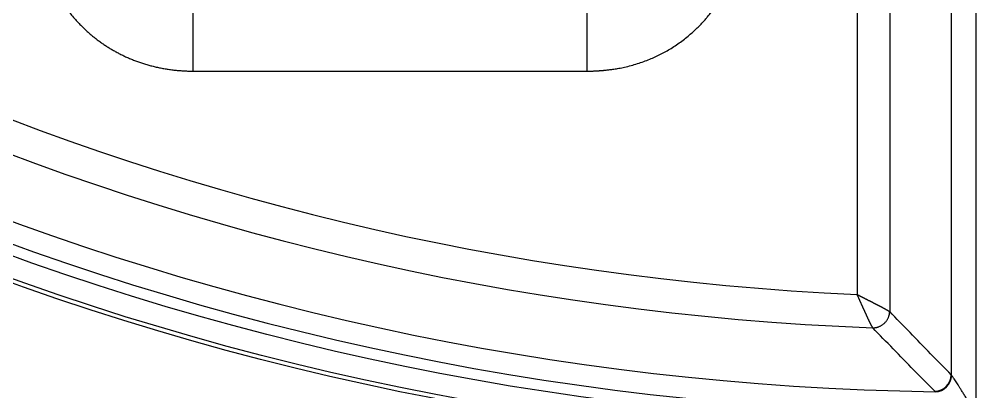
# Model space of a CAD drawing. Header units: millimetres. Extents: x -1286 to 291, y 5350 to 5880.
# Drawn here: x -1082.28 to -1053.13, y 5603.08 to 5614.37 of the extents above; entities that cross this region are included whole.
import ezdxf

# ---------------------------------------------------------------- set-up
doc = ezdxf.new("R2010")
doc.units = ezdxf.units.MM
doc.layers.add('粗实线层', color=7, linetype='Continuous', lineweight=35)

msp = doc.modelspace()

# ---------------------------------------------------------------- linework, layer by layer
at = {"layer": '粗实线层', "lineweight": 25}
for p, q in [((-1053.992, 5683.833), (-1053.992, 5603.594)), ((-1053.25, 5683.833), (-1053.25, 5602.431)), ((-1056.852, 5681.962), (-1056.852, 5606.033)), ((-1055.862, 5681.962), (-1055.862, 5605.517)), ((-1076.996, 5612.801), (-1065.039, 5612.801))]:
    msp.add_line(p, q, dxfattribs=at)
for radius in [87.342, 87.216, 86.564]:
    msp.add_circle((-1053.128, 5688.655), radius, dxfattribs=at)
for centre, radius, start, end in [((-1053.128, 5688.655), 86.224, 180.08059, 269.91941), ((-1053.128, 5688.655), 85.581, 180.90297, 269.09703), ((-1053.128, 5688.655), 83.696, 181.96796, 267.77604), ((-1053.128, 5688.655), 82.706, 182.5804, 267.41961), ((-1059.158, 5688.655), 102.032, 191.56871, 353.81047), ((-1059.158, 5688.655), 101.531, 191.59189, 353.81047), ((-1059.158, 5688.655), 100.141, 191.71934, 339.08959), ((-1059.158, 5688.655), 100.022, 191.73334, 338.88345), ((-1059.158, 5688.655), 100.442, 191.71935, 339.08959), ((-1059.158, 5688.655), 99.521, 191.82936, 338.86382), ((-1059.158, 5688.655), 102.401, 208.57791, 345.69153), ((-1059.158, 5688.655), 102.402, 208.57791, 345.69153)]:
    msp.add_arc(centre, radius, start, end, dxfattribs=at)
for centre, major_axis, ratio, start_param, end_param in [((-1054.487, 5603.594), (-0.358, -0.352), 0.969827, 0.792732, 2.348861), ((-1054.469, 5603.58), (-0.296, -0.406), 0.956303, 0.635917, 2.180144)]:
    msp.add_ellipse(centre, major_axis=major_axis, ratio=ratio, start_param=start_param, end_param=end_param, dxfattribs=at)
for points, knots in [([(-1081.747, 5617.552), (-1081.747, 5617.54), (-1081.747, 5617.516), (-1081.747, 5617.479), (-1081.746, 5617.444), (-1081.745, 5617.409), (-1081.744, 5617.376), (-1081.743, 5617.343), (-1081.742, 5617.311), (-1081.74, 5617.28), (-1081.738, 5617.25), (-1081.737, 5617.221), (-1081.735, 5617.193), (-1081.733, 5617.166), (-1081.731, 5617.139), (-1081.729, 5617.114), (-1081.727, 5617.089), (-1081.724, 5617.065), (-1081.722, 5617.042), (-1081.72, 5617.02), (-1081.718, 5616.999), (-1081.713, 5616.95), (-1081.703, 5616.865), (-1081.686, 5616.737), (-1081.661, 5616.588), (-1081.626, 5616.414), (-1081.58, 5616.226), (-1081.524, 5616.031), (-1081.46, 5615.841), (-1081.391, 5615.663), (-1081.317, 5615.494), (-1081.239, 5615.332), (-1081.153, 5615.17), (-1081.058, 5615.008), (-1080.953, 5614.844), (-1080.839, 5614.684), (-1080.721, 5614.534), (-1080.606, 5614.398), (-1080.494, 5614.275), (-1080.407, 5614.185), (-1080.342, 5614.122), (-1080.3, 5614.081), (-1080.257, 5614.04), (-1080.213, 5614), (-1080.168, 5613.96), (-1080.123, 5613.921), (-1080.077, 5613.882), (-1080.03, 5613.844), (-1079.983, 5613.806), (-1079.935, 5613.769), (-1079.886, 5613.732), (-1079.837, 5613.696), (-1079.787, 5613.66), (-1079.737, 5613.625), (-1079.685, 5613.591), (-1079.634, 5613.557), (-1079.581, 5613.523), (-1079.528, 5613.49), (-1079.474, 5613.458), (-1079.42, 5613.427), (-1079.365, 5613.396), (-1079.309, 5613.366), (-1079.253, 5613.336), (-1079.197, 5613.307), (-1079.139, 5613.279), (-1079.081, 5613.252), (-1079.023, 5613.225), (-1078.964, 5613.199), (-1078.905, 5613.174), (-1078.845, 5613.149), (-1078.784, 5613.126), (-1078.723, 5613.103), (-1078.662, 5613.08), (-1078.6, 5613.059), (-1078.537, 5613.039), (-1078.474, 5613.019), (-1078.411, 5613), (-1078.347, 5612.982), (-1078.283, 5612.964), (-1078.218, 5612.948), (-1078.153, 5612.932), (-1078.087, 5612.917), (-1078.022, 5612.903), (-1077.955, 5612.89), (-1077.889, 5612.878), (-1077.822, 5612.867), (-1077.755, 5612.856), (-1077.687, 5612.847), (-1077.619, 5612.838), (-1077.551, 5612.83), (-1077.482, 5612.824), (-1077.414, 5612.818), (-1077.345, 5612.813), (-1077.275, 5612.808), (-1077.206, 5612.805), (-1077.136, 5612.803), (-1077.066, 5612.801), (-1077.019, 5612.801), (-1076.996, 5612.801)], [0, 0, 0, 0, 0.004956, 0.009794, 0.014513, 0.019115, 0.023598, 0.027963, 0.032209, 0.036337, 0.040347, 0.044238, 0.04801, 0.051664, 0.055199, 0.058615, 0.061912, 0.06509, 0.06815, 0.071091, 0.073913, 0.076616, 0.090894, 0.108111, 0.128274, 0.151386, 0.178814, 0.205869, 0.232556, 0.258875, 0.282249, 0.306185, 0.330682, 0.35574, 0.381361, 0.408568, 0.434066, 0.45785, 0.47992, 0.500277, 0.508121, 0.515994, 0.523895, 0.531825, 0.539783, 0.54777, 0.555785, 0.563828, 0.5719, 0.579999, 0.588127, 0.596282, 0.604464, 0.612674, 0.620911, 0.629175, 0.637466, 0.645785, 0.65413, 0.662503, 0.670903, 0.67933, 0.687785, 0.696266, 0.704775, 0.71331, 0.721872, 0.730461, 0.739075, 0.747715, 0.756381, 0.765071, 0.773787, 0.782528, 0.791294, 0.800087, 0.808905, 0.81775, 0.82662, 0.835517, 0.844441, 0.85339, 0.862365, 0.871366, 0.880393, 0.889445, 0.898522, 0.907623, 0.916749, 0.9259, 0.935076, 0.944277, 0.953502, 0.962753, 0.972028, 0.981328, 0.990652, 1, 1, 1, 1]), ([(-1065.039, 5612.801), (-1065.026, 5612.801), (-1065.002, 5612.801), (-1064.965, 5612.802), (-1064.93, 5612.802), (-1064.895, 5612.803), (-1064.862, 5612.804), (-1064.829, 5612.805), (-1064.797, 5612.807), (-1064.766, 5612.808), (-1064.736, 5612.81), (-1064.707, 5612.812), (-1064.679, 5612.814), (-1064.652, 5612.816), (-1064.625, 5612.818), (-1064.6, 5612.82), (-1064.575, 5612.822), (-1064.551, 5612.824), (-1064.528, 5612.826), (-1064.506, 5612.828), (-1064.485, 5612.83), (-1064.436, 5612.836), (-1064.351, 5612.845), (-1064.223, 5612.863), (-1064.074, 5612.887), (-1063.901, 5612.922), (-1063.712, 5612.968), (-1063.517, 5613.025), (-1063.327, 5613.089), (-1063.149, 5613.158), (-1062.98, 5613.231), (-1062.818, 5613.309), (-1062.656, 5613.395), (-1062.494, 5613.49), (-1062.33, 5613.596), (-1062.17, 5613.709), (-1062.02, 5613.827), (-1061.884, 5613.943), (-1061.761, 5614.054), (-1061.671, 5614.142), (-1061.608, 5614.206), (-1061.567, 5614.249), (-1061.526, 5614.292), (-1061.486, 5614.336), (-1061.447, 5614.38), (-1061.407, 5614.426), (-1061.369, 5614.472), (-1061.33, 5614.518), (-1061.292, 5614.566), (-1061.255, 5614.613), (-1061.218, 5614.662), (-1061.182, 5614.711), (-1061.146, 5614.761), (-1061.111, 5614.812), (-1061.077, 5614.863), (-1061.043, 5614.915), (-1061.009, 5614.967), (-1060.976, 5615.021), (-1060.944, 5615.074), (-1060.913, 5615.129), (-1060.882, 5615.184), (-1060.852, 5615.239), (-1060.822, 5615.295), (-1060.793, 5615.352), (-1060.765, 5615.409), (-1060.738, 5615.467), (-1060.711, 5615.525), (-1060.685, 5615.584), (-1060.66, 5615.644), (-1060.635, 5615.704), (-1060.612, 5615.764), (-1060.589, 5615.825), (-1060.567, 5615.887), (-1060.545, 5615.949), (-1060.525, 5616.011), (-1060.505, 5616.074), (-1060.486, 5616.138), (-1060.468, 5616.202), (-1060.45, 5616.266), (-1060.434, 5616.33), (-1060.418, 5616.396), (-1060.403, 5616.461), (-1060.39, 5616.527), (-1060.376, 5616.593), (-1060.364, 5616.66), (-1060.353, 5616.727), (-1060.342, 5616.794), (-1060.333, 5616.862), (-1060.324, 5616.929), (-1060.317, 5616.998), (-1060.31, 5617.066), (-1060.304, 5617.135), (-1060.299, 5617.204), (-1060.295, 5617.273), (-1060.291, 5617.343), (-1060.289, 5617.412), (-1060.288, 5617.482), (-1060.287, 5617.529), (-1060.287, 5617.552)], [0, 0, 0, 0, 0.004956, 0.009794, 0.014513, 0.019115, 0.023598, 0.027963, 0.032209, 0.036337, 0.040347, 0.044238, 0.04801, 0.051664, 0.055199, 0.058615, 0.061912, 0.06509, 0.06815, 0.071091, 0.073913, 0.076616, 0.090894, 0.108111, 0.128274, 0.151386, 0.178814, 0.205869, 0.232556, 0.258875, 0.282249, 0.306185, 0.330682, 0.35574, 0.381361, 0.408568, 0.434066, 0.45785, 0.47992, 0.500277, 0.508121, 0.515994, 0.523895, 0.531825, 0.539783, 0.54777, 0.555785, 0.563828, 0.5719, 0.579999, 0.588127, 0.596282, 0.604464, 0.612674, 0.620911, 0.629175, 0.637466, 0.645785, 0.65413, 0.662503, 0.670903, 0.67933, 0.687785, 0.696266, 0.704775, 0.71331, 0.721872, 0.730461, 0.739075, 0.747715, 0.756381, 0.765071, 0.773787, 0.782528, 0.791294, 0.800087, 0.808905, 0.81775, 0.82662, 0.835517, 0.844441, 0.85339, 0.862365, 0.871366, 0.880393, 0.889445, 0.898522, 0.907623, 0.916749, 0.9259, 0.935076, 0.944277, 0.953502, 0.962753, 0.972028, 0.981328, 0.990652, 1, 1, 1, 1]), ([(-1065.039, 5612.801), (-1065.039, 5612.905), (-1065.039, 5613.009), (-1065.039, 5613.214), (-1065.039, 5613.315), (-1065.039, 5613.513), (-1065.039, 5613.609), (-1065.039, 5613.795), (-1065.039, 5613.884), (-1065.039, 5614.053), (-1065.039, 5614.133), (-1065.039, 5614.281), (-1065.039, 5614.35), (-1065.039, 5614.474), (-1065.039, 5614.529), (-1065.039, 5614.627), (-1065.039, 5614.668), (-1065.039, 5614.702)], [0, 0, 0, 0, 0.125, 0.125, 0.25, 0.25, 0.375, 0.375, 0.5, 0.5, 0.625, 0.625, 0.75, 0.75, 0.875, 0.875, 1, 1, 1, 1]), ([(-1056.376, 5605.022), (-1056.377, 5605.023), (-1056.377, 5605.025), (-1056.379, 5605.027), (-1056.38, 5605.03), (-1056.382, 5605.033), (-1056.384, 5605.037), (-1056.386, 5605.041), (-1056.388, 5605.045), (-1056.39, 5605.049), (-1056.392, 5605.053), (-1056.395, 5605.058), (-1056.398, 5605.063), (-1056.4, 5605.068), (-1056.403, 5605.073), (-1056.406, 5605.079), (-1056.41, 5605.085), (-1056.413, 5605.091), (-1056.416, 5605.098), (-1056.42, 5605.105), (-1056.424, 5605.112), (-1056.428, 5605.12), (-1056.432, 5605.127), (-1056.436, 5605.135), (-1056.44, 5605.144), (-1056.445, 5605.153), (-1056.449, 5605.162), (-1056.454, 5605.171), (-1056.459, 5605.181), (-1056.464, 5605.191), (-1056.469, 5605.201), (-1056.475, 5605.212), (-1056.48, 5605.223), (-1056.486, 5605.234), (-1056.491, 5605.246), (-1056.497, 5605.258), (-1056.503, 5605.27), (-1056.509, 5605.283), (-1056.515, 5605.296), (-1056.522, 5605.309), (-1056.528, 5605.323), (-1056.535, 5605.337), (-1056.542, 5605.352), (-1056.549, 5605.366), (-1056.556, 5605.382), (-1056.563, 5605.397), (-1056.57, 5605.413), (-1056.578, 5605.429), (-1056.585, 5605.446), (-1056.593, 5605.463), (-1056.601, 5605.48), (-1056.609, 5605.497), (-1056.617, 5605.515), (-1056.625, 5605.534), (-1056.634, 5605.552), (-1056.642, 5605.571), (-1056.651, 5605.59), (-1056.66, 5605.61), (-1056.668, 5605.63), (-1056.678, 5605.65), (-1056.687, 5605.67), (-1056.696, 5605.691), (-1056.706, 5605.712), (-1056.715, 5605.733), (-1056.725, 5605.755), (-1056.735, 5605.777), (-1056.745, 5605.799), (-1056.755, 5605.821), (-1056.765, 5605.844), (-1056.775, 5605.867), (-1056.786, 5605.89), (-1056.797, 5605.913), (-1056.807, 5605.937), (-1056.818, 5605.961), (-1056.829, 5605.984), (-1056.841, 5606.008), (-1056.848, 5606.024), (-1056.852, 5606.033)], [0, 0, 0, 0, 0.009193, 0.018484, 0.027875, 0.037366, 0.046959, 0.056653, 0.066451, 0.076352, 0.086357, 0.096467, 0.106682, 0.117005, 0.127434, 0.13797, 0.148615, 0.159369, 0.170232, 0.181205, 0.192288, 0.203483, 0.214788, 0.226206, 0.237736, 0.249379, 0.261135, 0.273005, 0.284989, 0.297088, 0.309301, 0.32163, 0.334074, 0.346634, 0.359311, 0.372104, 0.385015, 0.398042, 0.411188, 0.424451, 0.437832, 0.451331, 0.46495, 0.478687, 0.492543, 0.506519, 0.520615, 0.53483, 0.549166, 0.563621, 0.578198, 0.592895, 0.607712, 0.622651, 0.637711, 0.652893, 0.668196, 0.683621, 0.699168, 0.714837, 0.730628, 0.746541, 0.762577, 0.778735, 0.795016, 0.81142, 0.827947, 0.844597, 0.86137, 0.878266, 0.895286, 0.912429, 0.929696, 0.947086, 0.9646, 0.982238, 1, 1, 1, 1]), ([(-1056.852, 5606.033), (-1056.846, 5606.03), (-1056.835, 5606.024), (-1056.819, 5606.015), (-1056.802, 5606.007), (-1056.786, 5605.998), (-1056.769, 5605.99), (-1056.753, 5605.981), (-1056.737, 5605.973), (-1056.721, 5605.965), (-1056.705, 5605.957), (-1056.689, 5605.949), (-1056.673, 5605.94), (-1056.658, 5605.933), (-1056.642, 5605.925), (-1056.627, 5605.917), (-1056.611, 5605.909), (-1056.596, 5605.902), (-1056.581, 5605.894), (-1056.566, 5605.887), (-1056.551, 5605.879), (-1056.537, 5605.872), (-1056.522, 5605.865), (-1056.508, 5605.857), (-1056.494, 5605.85), (-1056.48, 5605.843), (-1056.466, 5605.836), (-1056.452, 5605.829), (-1056.438, 5605.822), (-1056.425, 5605.816), (-1056.411, 5605.809), (-1056.398, 5605.802), (-1056.385, 5605.796), (-1056.372, 5605.789), (-1056.36, 5605.783), (-1056.347, 5605.777), (-1056.335, 5605.771), (-1056.322, 5605.764), (-1056.31, 5605.758), (-1056.299, 5605.752), (-1056.287, 5605.746), (-1056.275, 5605.741), (-1056.264, 5605.735), (-1056.253, 5605.729), (-1056.242, 5605.723), (-1056.231, 5605.718), (-1056.22, 5605.712), (-1056.209, 5605.707), (-1056.199, 5605.702), (-1056.189, 5605.696), (-1056.179, 5605.691), (-1056.169, 5605.686), (-1056.159, 5605.681), (-1056.15, 5605.676), (-1056.14, 5605.671), (-1056.131, 5605.666), (-1056.122, 5605.662), (-1056.113, 5605.657), (-1056.104, 5605.652), (-1056.096, 5605.648), (-1056.088, 5605.643), (-1056.079, 5605.639), (-1056.071, 5605.635), (-1056.063, 5605.63), (-1056.056, 5605.626), (-1056.048, 5605.622), (-1056.041, 5605.618), (-1056.034, 5605.614), (-1056.027, 5605.61), (-1056.02, 5605.606), (-1056.013, 5605.603), (-1056.006, 5605.599), (-1056, 5605.596), (-1055.994, 5605.592), (-1055.988, 5605.589), (-1055.982, 5605.585), (-1055.976, 5605.582), (-1055.97, 5605.579), (-1055.965, 5605.576), (-1055.959, 5605.573), (-1055.954, 5605.57), (-1055.949, 5605.567), (-1055.944, 5605.564), (-1055.939, 5605.561), (-1055.935, 5605.559), (-1055.93, 5605.556), (-1055.926, 5605.553), (-1055.922, 5605.551), (-1055.918, 5605.549), (-1055.914, 5605.546), (-1055.91, 5605.544), (-1055.906, 5605.542), (-1055.903, 5605.54), (-1055.899, 5605.538), (-1055.896, 5605.536), (-1055.893, 5605.534), (-1055.89, 5605.532), (-1055.887, 5605.531), (-1055.884, 5605.529), (-1055.881, 5605.527), (-1055.879, 5605.526), (-1055.876, 5605.524), (-1055.874, 5605.523), (-1055.872, 5605.522), (-1055.87, 5605.521), (-1055.868, 5605.519), (-1055.866, 5605.518), (-1055.864, 5605.517), (-1055.863, 5605.517), (-1055.862, 5605.517)], [0, 0, 0, 0, 0.012512, 0.024961, 0.037348, 0.049673, 0.061936, 0.074137, 0.086276, 0.098353, 0.110368, 0.122322, 0.134213, 0.146043, 0.157811, 0.169517, 0.181162, 0.192746, 0.204268, 0.215728, 0.227127, 0.238465, 0.249741, 0.260956, 0.27211, 0.283203, 0.294235, 0.305206, 0.316116, 0.326966, 0.337754, 0.348482, 0.359149, 0.369755, 0.380301, 0.390787, 0.401212, 0.411577, 0.421882, 0.432126, 0.442311, 0.452435, 0.4625, 0.472504, 0.482449, 0.492335, 0.50216, 0.511927, 0.521633, 0.531281, 0.540869, 0.550398, 0.559869, 0.56928, 0.578632, 0.587926, 0.597161, 0.606337, 0.615455, 0.624515, 0.633516, 0.64246, 0.651345, 0.660173, 0.668942, 0.677654, 0.686309, 0.694906, 0.703447, 0.71193, 0.720356, 0.728725, 0.737037, 0.745293, 0.753493, 0.761636, 0.769723, 0.777754, 0.78573, 0.793649, 0.801514, 0.809323, 0.817077, 0.824776, 0.83242, 0.84001, 0.847545, 0.855026, 0.862453, 0.869826, 0.877146, 0.884412, 0.891626, 0.898786, 0.905893, 0.912948, 0.919951, 0.926902, 0.9338, 0.940648, 0.947444, 0.954189, 0.960883, 0.967527, 0.974121, 0.980665, 0.987159, 0.993604, 1, 1, 1, 1])]:
    msp.add_open_spline(points, degree=3, knots=knots, dxfattribs=at)
for points, weights in [([(-1076.996, 5612.801), (-1076.996, 5613.689), (-1076.996, 5614.413), (-1076.996, 5614.702)], [1.10247137787, 0.965844680293, 0.965842874066, 1.10246595919]), ([(-1056.376, 5605.022), (-1056.085, 5605.02), (-1055.871, 5605.225), (-1055.862, 5605.517)], [1.17339010584, 0.942203712283, 0.942203298053, 1.17338886315])]:
    msp.add_rational_spline(points, weights, degree=3, dxfattribs=at)
for points in [[(-1053.992, 5603.594), (-1054.203, 5603.809), (-1054.622, 5604.237), (-1055.245, 5604.877), (-1055.657, 5605.304), (-1055.862, 5605.517)], [(-1054.495, 5603.1), (-1054.707, 5603.314), (-1055.129, 5603.742), (-1055.756, 5604.383), (-1056.17, 5604.809), (-1056.376, 5605.022)], [(-1053.981, 5603.58), (-1053.983, 5603.582), (-1053.987, 5603.587), (-1053.99, 5603.592), (-1053.992, 5603.594)], [(-1053.25, 5602.431), (-1053.282, 5602.482), (-1053.343, 5602.581), (-1053.427, 5602.716), (-1053.504, 5602.839), (-1053.574, 5602.95), (-1053.637, 5603.051), (-1053.694, 5603.142), (-1053.744, 5603.221), (-1053.788, 5603.291), (-1053.83, 5603.357), (-1053.87, 5603.419), (-1053.906, 5603.474), (-1053.937, 5603.52), (-1053.963, 5603.556), (-1053.976, 5603.573), (-1053.981, 5603.58)], [(-1054.477, 5603.085), (-1054.48, 5603.087), (-1054.487, 5603.092), (-1054.492, 5603.097), (-1054.495, 5603.1)]]:
    msp.add_open_spline(points, degree=3, dxfattribs=at)

doc.saveas('drawing.dxf')
